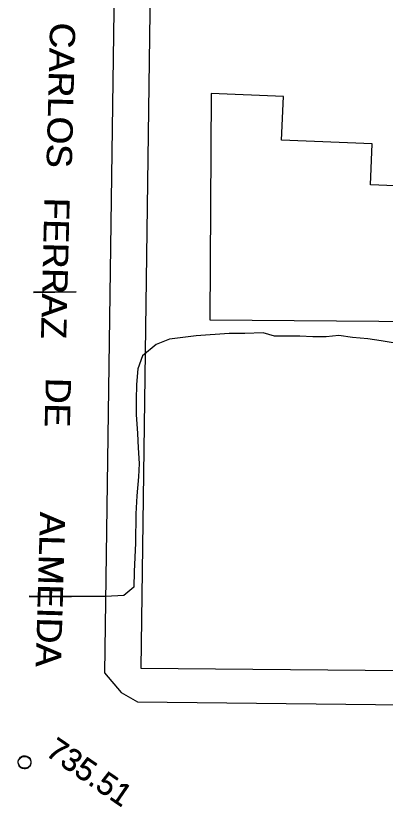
# Model space of a CAD drawing. Header units: metres. Extents: x 322294 to 7190115, y 7390841 to 10157759.
# Drawn here: x 323213.4 to 323242.6, y 7393248.5 to 7393311.3 of the extents above; entities that cross this region are included whole.
import ezdxf
from ezdxf.enums import TextEntityAlignment as Align

# ---------------------------------------------------------------- set-up
doc = ezdxf.new("R2010")
doc.units = ezdxf.units.M
doc.layers.get('0').update_dxf_attribs({"lineweight": 18})
for name, color, linetype, lineweight in [('100_SIST_VIARIO_MEIO_FIO', 1, 'Continuous', 18), ('160_P_SIMP_ASF_TOP', 7, 'Continuous', 18), ('214_PROJ_BEIRAL_EDIF', 10, 'Continuous', 18), ('600_CURVA_MESTRA', 14, 'Continuous', 18), ('608_PTO_COTADO_INTERVIA', 1, 'Continuous', 18), ('624_SEGM_CURVA_MESTRA', 14, 'Continuous', 18), ('626_SEGM_CURVA_INTERM', 7, 'Continuous', 18)]:
    doc.layers.add(name, color=color, linetype=linetype, lineweight=lineweight)
doc.styles.add('Style-Arial', font='arial.ttf', dxfattribs={"height": 1.75})

# ---------------------------------------------------------------- blocks, each defined once
blk = doc.blocks.new('SP10')
at = {"color": 0, "linetype": 'Continuous'}
blk.add_lwpolyline([(-0.028, -0.515), (-0.138, -0.495), (-0.238, -0.465), (-0.308, -0.425), (-0.348, -0.395), (-0.418, -0.315), (-0.468, -0.245), (-0.508, -0.155), (-0.518, -0.095), (-0.518, 0.025), (-0.508, 0.105), (-0.478, 0.195), (-0.438, 0.265), (-0.398, 0.325), (-0.318, 0.385), (-0.228, 0.435), (-0.148, 0.475), (-0.098, 0.475), (-0.028, 0.475), (0.082, 0.475), (0.192, 0.435), (0.272, 0.395), (0.352, 0.315), (0.412, 0.225), (0.462, 0.105), (0.482, 0.025), (0.482, -0.035), (0.472, -0.085), (0.442, -0.215), (0.382, -0.305), (0.312, -0.385), (0.232, -0.445), (0.102, -0.495), (0.022, -0.515)], close=True, dxfattribs=at)

msp = doc.modelspace()

# ---------------------------------------------------------------- linework, layer by layer
at = {"layer": '100_SIST_VIARIO_MEIO_FIO'}
msp.add_lwpolyline([(323226.004, 7393357.882), (323223.913, 7393357.365), (323222.3, 7393355.836), (323221.696, 7393352.963), (323220.376, 7393259.138), (323221.686, 7393257.581), (323222.984, 7393256.841), (323343.195, 7393255.481), (323344.883, 7393256.947), (323346.012, 7393259.572), (323346.792, 7393350.458), (323345.632, 7393352.345), (323343.106, 7393353.894), (323275.02, 7393356.259)], close=True, dxfattribs=at)
at = {"layer": '214_PROJ_BEIRAL_EDIF'}
for points in [[(323254.998, 7393304.863), (323255.026, 7393305.39), (323255.281, 7393310.128), (323255.4, 7393312.331), (323255.464, 7393316.869), (323238.876, 7393317.103), (323224.579, 7393317.304), (323224.059, 7393317.311), (323223.246, 7393259.506), (323243.977, 7393259.324), (323253.502, 7393259.159), (323254.245, 7393289.277), (323254.317, 7393292.21)], [(323249.22, 7393297.534), (323241.442, 7393297.856), (323241.576, 7393301.1), (323234.4, 7393301.397), (323234.542, 7393304.843), (323228.824, 7393305.079), (323228.73, 7393287.132), (323248.784, 7393286.984)]]:
    msp.add_lwpolyline(points, close=True, dxfattribs=at)
at = {"layer": '600_CURVA_MESTRA', "elevation": 735}
msp.add_lwpolyline([(323243.387, 7393285.299), (323242.28, 7393285.478), (323241.236, 7393285.625), (323240.018, 7393285.746), (323238.937, 7393285.904), (323237.927, 7393285.784), (323236.876, 7393285.801), (323235.852, 7393285.839), (323234.833, 7393285.855), (323233.829, 7393285.85), (323232.933, 7393286.098), (323231.494, 7393286.045), (323230.255, 7393286.054), (323227.634, 7393285.877), (323225.517, 7393285.614), (323224.469, 7393285.192), (323223.395, 7393284.272), (323223.029, 7393283.248), (323222.906, 7393282.013), (323222.877, 7393280.784), (323222.882, 7393279.623), (323222.989, 7393278.122), (323223.039, 7393276.988), (323223.121, 7393275.745), (323223.08, 7393274.697), (323222.934, 7393273.173), (323222.864, 7393271.76), (323222.82, 7393269.413), (323222.714, 7393267.177), (323222.693, 7393265.926), (323221.914, 7393265.277), (323220.461, 7393265.195), (323217.773, 7393265.204)], dxfattribs=at)
at = {"layer": '624_SEGM_CURVA_MESTRA', "elevation": 735}
for points in [[(323217.773, 7393265.204), (323214.402, 7393265.215)], [(323217.773, 7393265.155), (323214.402, 7393265.166)]]:
    msp.add_lwpolyline(points, dxfattribs=at)
at = {"layer": '626_SEGM_CURVA_INTERM', "elevation": 734}
for points in [[(323218.124, 7393289.371), (323214.752, 7393289.32)], [(323218.124, 7393289.322), (323214.752, 7393289.272)]]:
    msp.add_lwpolyline(points, dxfattribs=at)

# ---------------------------------------------------------------- block references
at = {"layer": '608_PTO_COTADO_INTERVIA', "rotation": 325.5688295630279}
for p in [(323214.074, 7393252.064, 735.51), (323214.074, 7393252.015, 735.51)]:
    msp.add_blockref('SP10', p, dxfattribs=at)

# ---------------------------------------------------------------- texts
at = {"layer": '160_P_SIMP_ASF_TOP', "style": 'Style-Arial'}
for s, p in [('CARLOS', (323216.072, 7393310.744)), ('CARLOS', (323216.071, 7393310.695)), ('FERRAZ', (323215.625, 7393296.805)), ('FERRAZ', (323215.626, 7393296.854)), ('DE', (323215.734, 7393282.563)), ('DE', (323215.734, 7393282.515))]:
    msp.add_text(s, height=2, rotation=268.56883, dxfattribs=at).set_placement(p)
for p in [(323216.278, 7393271.902), (323216.277, 7393271.853)]:
    msp.add_text('ALMEIDA', height=2, rotation=268.37549, dxfattribs=at).set_placement(p, align=Align.MIDDLE_LEFT)
at = {"layer": '608_PTO_COTADO_INTERVIA', "style": 'Style-Arial'}
for p in [(323219.193, 7393251.298, 735.51), (323219.193, 7393251.249, 735.51)]:
    msp.add_text('735.51', height=1.75, rotation=325.56883, dxfattribs=at).set_placement(p, align=Align.MIDDLE_CENTER)

doc.saveas('drawing.dxf')
